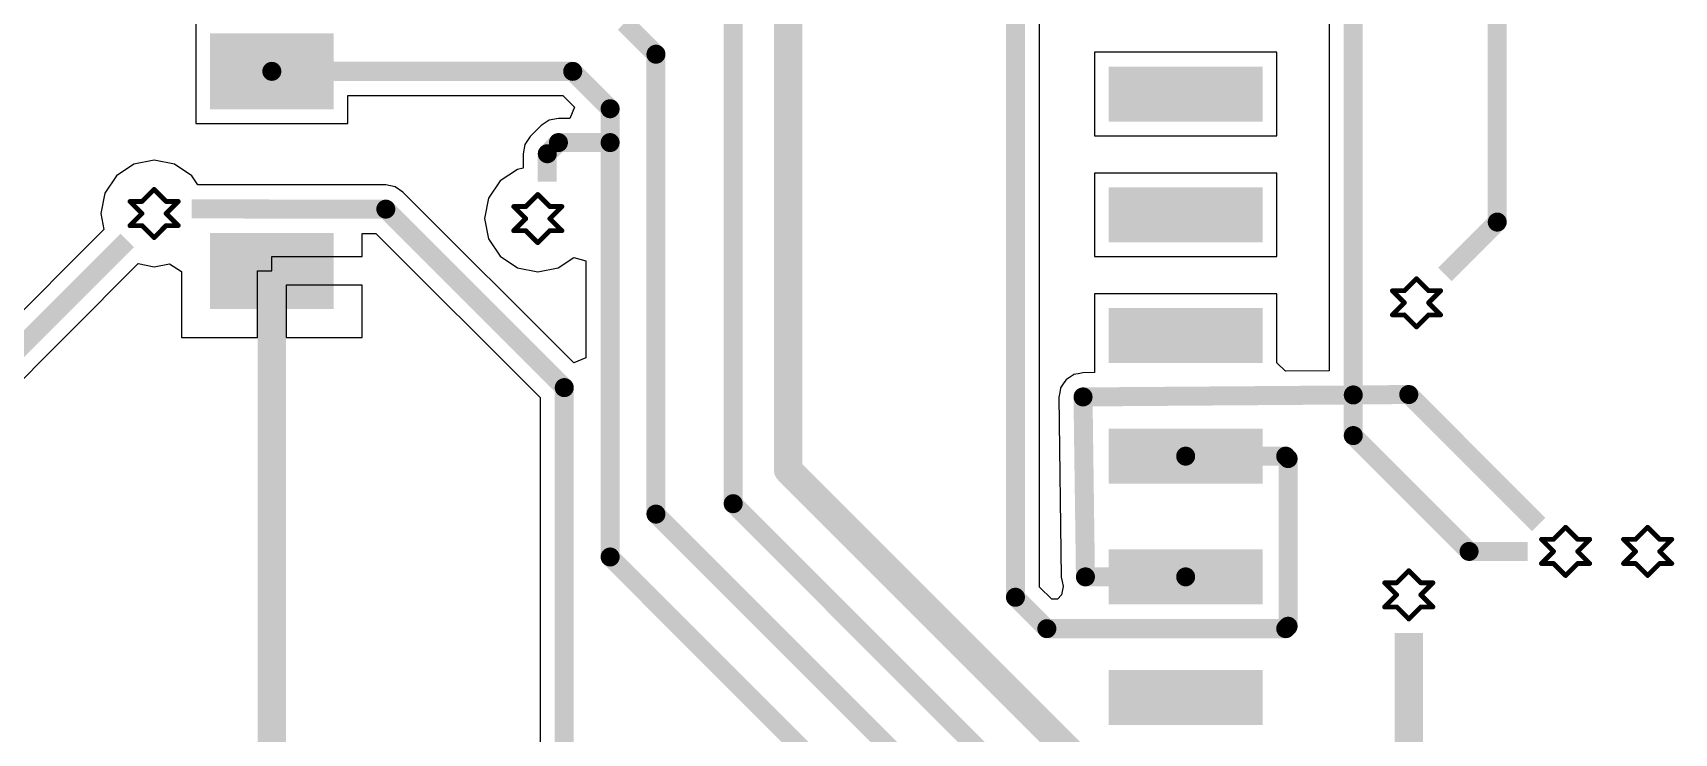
# Paper-space layout 'Лист1' of a CAD drawing. Header units: millimetres. Extents: x 0 to 594, y 0 to 420.
# Drawn here: x 139 to 173.52, y 257.65 to 272.38 of the extents above; entities that cross this region are included whole.
import ezdxf

# ---------------------------------------------------------------- set-up
doc = ezdxf.new("R2010")
doc.units = ezdxf.units.MM
doc.layers.add('DrillDrawing', color=1, linetype='Continuous')
doc.layers.add('TopLayer', color=1, linetype='Continuous')

psp = doc.layouts.new('Лист1')

# ---------------------------------------------------------------- hatches: boundary and pattern name
at = {"layer": 'TopLayer'}
for points in [[(145.325, 272.366), (145.325, 270.768), (142.727, 270.768), (142.727, 272.366)], [(164.864, 271.667), (164.864, 270.508), (161.627, 270.508), (161.627, 271.667)], [(164.864, 269.13), (164.864, 267.971), (161.627, 267.971), (161.627, 269.13)], [(145.325, 268.171), (145.325, 266.572), (142.727, 266.572), (142.727, 268.171)], [(164.864, 266.592), (164.864, 265.434), (161.627, 265.434), (161.627, 266.592)], [(164.864, 264.055), (164.864, 262.896), (161.627, 262.896), (161.627, 264.055)], [(164.864, 261.518), (164.864, 260.359), (161.627, 260.359), (161.627, 261.518)], [(164.864, 258.981), (164.864, 257.822), (161.627, 257.822), (161.627, 258.981)]]:
    psp.add_hatch(color=1, dxfattribs=at).paths.add_polyline_path(points)

# ---------------------------------------------------------------- linework, layer by layer
at = {"layer": 'DrillDrawing', "const_width": 0.101}
for points in [[(141.296, 268.831), (141.55, 269.085)], [(141.55, 269.085), (141.803, 268.831)], [(149.366, 268.724), (149.62, 268.978)], [(149.62, 268.978), (149.874, 268.724)], [(141.042, 268.831), (141.296, 268.578)], [(141.042, 268.831), (141.296, 268.831)], [(141.042, 268.324), (141.296, 268.578)], [(141.803, 268.831), (142.057, 268.831)], [(141.803, 268.578), (142.057, 268.831)], [(141.803, 268.578), (142.057, 268.324)], [(149.113, 268.724), (149.366, 268.47)], [(149.113, 268.724), (149.366, 268.724)], [(149.874, 268.724), (150.127, 268.724)], [(149.874, 268.47), (150.127, 268.724)], [(141.042, 268.324), (141.296, 268.324)], [(141.296, 268.324), (141.55, 268.07)], [(141.55, 268.07), (141.803, 268.324)], [(141.803, 268.324), (142.057, 268.324)], [(149.113, 268.217), (149.366, 268.47)], [(149.113, 268.217), (149.366, 268.217)], [(149.366, 268.217), (149.62, 267.963)], [(149.62, 267.963), (149.874, 268.217)], [(149.874, 268.47), (150.127, 268.217)], [(149.874, 268.217), (150.127, 268.217)], [(167.847, 266.954), (168.1, 267.207)], [(168.1, 267.207), (168.354, 266.954)], [(167.593, 266.954), (167.847, 266.7)], [(167.593, 266.954), (167.847, 266.954)], [(168.354, 266.954), (168.608, 266.954)], [(168.354, 266.7), (168.608, 266.954)], [(167.593, 266.446), (167.847, 266.7)], [(168.354, 266.7), (168.608, 266.446)], [(167.593, 266.446), (167.847, 266.446)], [(167.847, 266.446), (168.1, 266.193)], [(168.1, 266.193), (168.354, 266.446)], [(168.354, 266.446), (168.608, 266.446)], [(170.983, 261.727), (171.236, 261.981)], [(171.236, 261.981), (171.49, 261.727)], [(172.708, 261.727), (172.962, 261.981)], [(172.962, 261.981), (173.215, 261.727)], [(170.729, 261.727), (170.983, 261.473)], [(170.729, 261.727), (170.983, 261.727)], [(171.49, 261.727), (171.744, 261.727)], [(171.49, 261.473), (171.744, 261.727)], [(172.454, 261.727), (172.708, 261.473)], [(172.454, 261.727), (172.708, 261.727)], [(173.215, 261.727), (173.469, 261.727)], [(173.215, 261.473), (173.469, 261.727)], [(170.729, 261.219), (170.983, 261.473)], [(171.49, 261.473), (171.744, 261.219)], [(172.454, 261.219), (172.708, 261.473)], [(173.215, 261.473), (173.469, 261.219)], [(167.684, 260.813), (167.938, 261.067)], [(167.938, 261.067), (168.192, 260.813)], [(170.729, 261.219), (170.983, 261.219)], [(170.983, 261.219), (171.236, 260.966)], [(171.236, 260.966), (171.49, 261.219)], [(171.49, 261.219), (171.744, 261.219)], [(172.454, 261.219), (172.708, 261.219)], [(172.708, 261.219), (172.962, 260.966)], [(172.962, 260.966), (173.215, 261.219)], [(173.215, 261.219), (173.469, 261.219)], [(167.43, 260.813), (167.684, 260.56)], [(167.43, 260.813), (167.684, 260.813)], [(168.192, 260.813), (168.445, 260.813)], [(168.192, 260.56), (168.445, 260.813)], [(167.43, 260.306), (167.684, 260.56)], [(167.43, 260.306), (167.684, 260.306)], [(167.684, 260.306), (167.938, 260.052)], [(167.938, 260.052), (168.192, 260.306)], [(168.192, 260.56), (168.445, 260.306)], [(168.192, 260.306), (168.445, 260.306)]]:
    psp.add_lwpolyline(points, dxfattribs=at)
at = {"layer": 'DrillDrawing', "const_width": 0.0507}
for points in [[(141.524, 269.085, 1), (141.575, 269.085, 1)], [(141.524, 269.085, 1), (141.575, 269.085, 1)], [(149.595, 268.978, 1), (149.645, 268.978, 1)], [(149.595, 268.978, 1), (149.645, 268.978, 1)], [(141.017, 268.831, 1), (141.068, 268.831, 1)], [(141.017, 268.831, 1), (141.068, 268.831, 1)], [(141.271, 268.831, 1), (141.321, 268.831, 1)], [(141.271, 268.831, 1), (141.321, 268.831, 1)], [(141.271, 268.578, 1), (141.321, 268.578, 1)], [(141.271, 268.578, 1), (141.321, 268.578, 1)], [(141.778, 268.831, 1), (141.829, 268.831, 1)], [(141.778, 268.831, 1), (141.829, 268.831, 1)], [(141.778, 268.578, 1), (141.829, 268.578, 1)], [(141.778, 268.578, 1), (141.829, 268.578, 1)], [(142.032, 268.831, 1), (142.083, 268.831, 1)], [(142.032, 268.831, 1), (142.083, 268.831, 1)], [(149.087, 268.724, 1), (149.138, 268.724, 1)], [(149.087, 268.724, 1), (149.138, 268.724, 1)], [(149.341, 268.724, 1), (149.392, 268.724, 1)], [(149.341, 268.724, 1), (149.392, 268.724, 1)], [(149.848, 268.724, 1), (149.899, 268.724, 1)], [(149.848, 268.724, 1), (149.899, 268.724, 1)], [(150.102, 268.724, 1), (150.153, 268.724, 1)], [(150.102, 268.724, 1), (150.153, 268.724, 1)], [(141.017, 268.324, 1), (141.068, 268.324, 1)], [(141.017, 268.324, 1), (141.068, 268.324, 1)], [(141.271, 268.324, 1), (141.321, 268.324, 1)], [(141.271, 268.324, 1), (141.321, 268.324, 1)], [(141.778, 268.324, 1), (141.829, 268.324, 1)], [(141.778, 268.324, 1), (141.829, 268.324, 1)], [(142.032, 268.324, 1), (142.083, 268.324, 1)], [(142.032, 268.324, 1), (142.083, 268.324, 1)], [(149.087, 268.217, 1), (149.138, 268.217, 1)], [(149.087, 268.217, 1), (149.138, 268.217, 1)], [(149.341, 268.47, 1), (149.392, 268.47, 1)], [(149.341, 268.47, 1), (149.392, 268.47, 1)], [(149.341, 268.217, 1), (149.392, 268.217, 1)], [(149.341, 268.217, 1), (149.392, 268.217, 1)], [(149.848, 268.47, 1), (149.899, 268.47, 1)], [(149.848, 268.47, 1), (149.899, 268.47, 1)], [(149.848, 268.217, 1), (149.899, 268.217, 1)], [(149.848, 268.217, 1), (149.899, 268.217, 1)], [(150.102, 268.217, 1), (150.153, 268.217, 1)], [(150.102, 268.217, 1), (150.153, 268.217, 1)], [(141.524, 268.07, 1), (141.575, 268.07, 1)], [(141.524, 268.07, 1), (141.575, 268.07, 1)], [(149.595, 267.963, 1), (149.645, 267.963, 1)], [(149.595, 267.963, 1), (149.645, 267.963, 1)], [(168.075, 267.207, 1), (168.126, 267.207, 1)], [(168.075, 267.207, 1), (168.126, 267.207, 1)], [(167.568, 266.954, 1), (167.618, 266.954, 1)], [(167.568, 266.954, 1), (167.618, 266.954, 1)], [(167.821, 266.954, 1), (167.872, 266.954, 1)], [(167.821, 266.954, 1), (167.872, 266.954, 1)], [(168.329, 266.954, 1), (168.38, 266.954, 1)], [(168.329, 266.954, 1), (168.38, 266.954, 1)], [(168.582, 266.954, 1), (168.633, 266.954, 1)], [(168.582, 266.954, 1), (168.633, 266.954, 1)], [(167.821, 266.7, 1), (167.872, 266.7, 1)], [(167.821, 266.7, 1), (167.872, 266.7, 1)], [(168.329, 266.7, 1), (168.38, 266.7, 1)], [(168.329, 266.7, 1), (168.38, 266.7, 1)], [(167.568, 266.446, 1), (167.618, 266.446, 1)], [(167.568, 266.446, 1), (167.618, 266.446, 1)], [(167.821, 266.446, 1), (167.872, 266.446, 1)], [(167.821, 266.446, 1), (167.872, 266.446, 1)], [(168.075, 266.193, 1), (168.126, 266.193, 1)], [(168.075, 266.193, 1), (168.126, 266.193, 1)], [(168.329, 266.446, 1), (168.38, 266.446, 1)], [(168.329, 266.446, 1), (168.38, 266.446, 1)], [(168.582, 266.446, 1), (168.633, 266.446, 1)], [(168.582, 266.446, 1), (168.633, 266.446, 1)], [(171.211, 261.981, 1), (171.262, 261.981, 1)], [(171.211, 261.981, 1), (171.262, 261.981, 1)], [(172.936, 261.981, 1), (172.987, 261.981, 1)], [(172.936, 261.981, 1), (172.987, 261.981, 1)], [(170.703, 261.727, 1), (170.754, 261.727, 1)], [(170.703, 261.727, 1), (170.754, 261.727, 1)], [(170.957, 261.727, 1), (171.008, 261.727, 1)], [(170.957, 261.727, 1), (171.008, 261.727, 1)], [(171.465, 261.727, 1), (171.515, 261.727, 1)], [(171.465, 261.727, 1), (171.515, 261.727, 1)], [(171.718, 261.727, 1), (171.769, 261.727, 1)], [(171.718, 261.727, 1), (171.769, 261.727, 1)], [(172.429, 261.727, 1), (172.48, 261.727, 1)], [(172.429, 261.727, 1), (172.48, 261.727, 1)], [(172.683, 261.727, 1), (172.733, 261.727, 1)], [(172.683, 261.727, 1), (172.733, 261.727, 1)], [(173.19, 261.727, 1), (173.241, 261.727, 1)], [(173.19, 261.727, 1), (173.241, 261.727, 1)], [(173.444, 261.727, 1), (173.495, 261.727, 1)], [(173.444, 261.727, 1), (173.495, 261.727, 1)], [(170.957, 261.473, 1), (171.008, 261.473, 1)], [(170.957, 261.473, 1), (171.008, 261.473, 1)], [(171.465, 261.473, 1), (171.515, 261.473, 1)], [(171.465, 261.473, 1), (171.515, 261.473, 1)], [(172.683, 261.473, 1), (172.733, 261.473, 1)], [(172.683, 261.473, 1), (172.733, 261.473, 1)], [(173.19, 261.473, 1), (173.241, 261.473, 1)], [(173.19, 261.473, 1), (173.241, 261.473, 1)], [(167.912, 261.067, 1), (167.963, 261.067, 1)], [(167.912, 261.067, 1), (167.963, 261.067, 1)], [(170.703, 261.219, 1), (170.754, 261.219, 1)], [(170.703, 261.219, 1), (170.754, 261.219, 1)], [(170.957, 261.219, 1), (171.008, 261.219, 1)], [(170.957, 261.219, 1), (171.008, 261.219, 1)], [(171.211, 260.966, 1), (171.262, 260.966, 1)], [(171.211, 260.966, 1), (171.262, 260.966, 1)], [(171.465, 261.219, 1), (171.515, 261.219, 1)], [(171.465, 261.219, 1), (171.515, 261.219, 1)], [(171.718, 261.219, 1), (171.769, 261.219, 1)], [(171.718, 261.219, 1), (171.769, 261.219, 1)], [(172.429, 261.219, 1), (172.48, 261.219, 1)], [(172.429, 261.219, 1), (172.48, 261.219, 1)], [(172.683, 261.219, 1), (172.733, 261.219, 1)], [(172.683, 261.219, 1), (172.733, 261.219, 1)], [(172.936, 260.966, 1), (172.987, 260.966, 1)], [(172.936, 260.966, 1), (172.987, 260.966, 1)], [(173.19, 261.219, 1), (173.241, 261.219, 1)], [(173.19, 261.219, 1), (173.241, 261.219, 1)], [(173.444, 261.219, 1), (173.495, 261.219, 1)], [(173.444, 261.219, 1), (173.495, 261.219, 1)], [(167.405, 260.813, 1), (167.456, 260.813, 1)], [(167.405, 260.813, 1), (167.456, 260.813, 1)], [(167.659, 260.813, 1), (167.709, 260.813, 1)], [(167.659, 260.813, 1), (167.709, 260.813, 1)], [(168.166, 260.813, 1), (168.217, 260.813, 1)], [(168.166, 260.813, 1), (168.217, 260.813, 1)], [(168.42, 260.813, 1), (168.471, 260.813, 1)], [(168.42, 260.813, 1), (168.471, 260.813, 1)], [(167.405, 260.306, 1), (167.456, 260.306, 1)], [(167.405, 260.306, 1), (167.456, 260.306, 1)], [(167.659, 260.56, 1), (167.709, 260.56, 1)], [(167.659, 260.56, 1), (167.709, 260.56, 1)], [(167.659, 260.306, 1), (167.709, 260.306, 1)], [(167.659, 260.306, 1), (167.709, 260.306, 1)], [(168.166, 260.56, 1), (168.217, 260.56, 1)], [(168.166, 260.56, 1), (168.217, 260.56, 1)], [(168.166, 260.306, 1), (168.217, 260.306, 1)], [(168.166, 260.306, 1), (168.217, 260.306, 1)], [(168.42, 260.306, 1), (168.471, 260.306, 1)], [(168.42, 260.306, 1), (168.471, 260.306, 1)], [(167.912, 260.052, 1), (167.963, 260.052, 1)], [(167.912, 260.052, 1), (167.963, 260.052, 1)]]:
    psp.add_lwpolyline(points, format="xyb", close=True, dxfattribs=at)
at = {"layer": 'TopLayer'}
for p, q in [((166.261, 286.81), (166.261, 265.268)), ((160.175, 260.72), (160.175, 281.046)), ((142.428, 272.666), (142.428, 270.468)), ((165.164, 271.967), (161.328, 271.967)), ((161.328, 271.967), (161.328, 270.209)), ((165.164, 270.209), (165.164, 271.967)), ((145.624, 270.468), (145.624, 271.058)), ((145.624, 271.058), (150.143, 271.058)), ((150.143, 271.058), (150.389, 270.812)), ((150.389, 270.812), (150.292, 270.578)), ((142.428, 270.468), (145.624, 270.468)), ((149.694, 270.429), (149.46, 270.195)), ((149.859, 270.539), (149.694, 270.429)), ((150.054, 270.578), (149.859, 270.539)), ((150.292, 270.578), (150.054, 270.578)), ((149.349, 270.03), (149.311, 269.835)), ((149.46, 270.195), (149.349, 270.03)), ((161.328, 270.209), (165.164, 270.209)), ((141.121, 269.613), (140.758, 269.37)), ((141.55, 269.698), (141.121, 269.613)), ((141.978, 269.613), (141.55, 269.698)), ((142.342, 269.37), (141.978, 269.613)), ((149.311, 269.835), (149.311, 269.529)), ((140.758, 269.37), (140.515, 269.006)), ((142.469, 269.18), (142.342, 269.37)), ((148.828, 269.263), (148.585, 268.899)), ((149.191, 269.506), (148.828, 269.263)), ((149.311, 269.529), (149.191, 269.506)), ((165.164, 269.429), (161.328, 269.429)), ((161.328, 269.429), (161.328, 267.671)), ((165.164, 267.671), (165.164, 269.429)), ((140.515, 269.006), (140.429, 268.578)), ((146.423, 269.18), (142.469, 269.18)), ((146.618, 269.141), (146.423, 269.18)), ((146.783, 269.03), (146.618, 269.141)), ((150.378, 265.436), (146.783, 269.03)), ((140.429, 268.578), (140.496, 268.244)), ((148.585, 268.899), (148.5, 268.47)), ((140.496, 268.244), (134.309, 262.057)), ((148.5, 268.47), (148.585, 268.042)), ((145.924, 267.671), (145.924, 268.161)), ((145.924, 268.161), (146.212, 268.161)), ((146.212, 268.161), (149.667, 264.706)), ((148.585, 268.042), (148.828, 267.678)), ((144.026, 267.372), (144.026, 267.671)), ((144.026, 267.671), (145.924, 267.671)), ((148.828, 267.678), (149.191, 267.435)), ((150.049, 267.435), (150.378, 267.655)), ((150.378, 267.655), (150.632, 267.585)), ((150.632, 267.585), (150.632, 265.541)), ((161.328, 267.671), (165.164, 267.671)), ((134.88, 261.188), (141.216, 267.524)), ((141.216, 267.524), (141.55, 267.457)), ((141.55, 267.457), (141.874, 267.522)), ((141.874, 267.522), (142.128, 267.36)), ((142.128, 267.36), (142.128, 265.973)), ((143.726, 265.973), (143.726, 267.372)), ((143.726, 267.372), (144.026, 267.372)), ((149.191, 267.435), (149.62, 267.35)), ((149.62, 267.35), (150.049, 267.435)), ((145.924, 267.072), (144.326, 267.072)), ((144.326, 267.072), (144.326, 265.973)), ((145.924, 265.973), (145.924, 267.072)), ((165.164, 266.892), (161.328, 266.892)), ((161.328, 266.892), (161.328, 265.232)), ((165.164, 265.44), (165.164, 266.892)), ((142.128, 265.973), (143.726, 265.973)), ((144.326, 265.973), (145.924, 265.973)), ((150.632, 265.541), (150.378, 265.436)), ((160.805, 265.133), (160.724, 265.078)), ((160.886, 265.189), (160.805, 265.133)), ((160.887, 265.189), (160.886, 265.189)), ((160.889, 265.19), (160.887, 265.189)), ((160.985, 265.21), (160.889, 265.19)), ((161.08, 265.23), (160.985, 265.21)), ((161.082, 265.23), (161.08, 265.23)), ((161.083, 265.23), (161.082, 265.23)), ((161.328, 265.232), (161.083, 265.23)), ((165.344, 265.262), (165.164, 265.44)), ((166.261, 265.268), (165.344, 265.262)), ((160.596, 264.813), (160.578, 264.717)), ((160.614, 264.909), (160.596, 264.813)), ((160.615, 264.911), (160.614, 264.909)), ((160.669, 264.994), (160.615, 264.912)), ((160.615, 264.912), (160.615, 264.911)), ((160.722, 265.076), (160.669, 264.994)), ((160.723, 265.077), (160.722, 265.076)), ((160.724, 265.078), (160.723, 265.077)), ((149.667, 264.706), (149.667, 251.439)), ((160.578, 264.717), (160.578, 264.716)), ((160.578, 264.716), (160.578, 264.714)), ((160.578, 264.714), (160.629, 260.932)), ((160.428, 260.467), (160.175, 260.72)), ((160.629, 260.932), (160.649, 260.838)), ((160.67, 260.737), (160.634, 260.557)), ((160.649, 260.838), (160.667, 260.744)), ((160.667, 260.744), (160.669, 260.741)), ((160.669, 260.741), (160.67, 260.737)), ((160.552, 260.466), (160.428, 260.467)), ((160.634, 260.557), (160.552, 260.466))]:
    psp.add_line(p, q, dxfattribs=at)
for points, const_width in [([(166.771, 264.763), (166.771, 294.132)], 0.4), ([(169.799, 268.398), (169.799, 285.253)], 0.4), ([(159.666, 260.509), (159.666, 281.046)], 0.4), ([(154.886, 263.184), (154.886, 273.053)], 0.599), ([(151.445, 272.587), (152.105, 271.927)], 0.4), ([(153.729, 262.477), (153.729, 272.688)], 0.4), ([(152.105, 262.258), (152.105, 271.927)], 0.4), ([(144.026, 271.567), (150.354, 271.567)], 0.4), ([(150.354, 271.567), (151.141, 270.781)], 0.4), ([(151.141, 270.069), (151.141, 270.781)], 0.4), ([(149.818, 269.245), (149.82, 269.835)], 0.4), ([(149.82, 269.835), (150.054, 270.069)], 0.4), ([(150.054, 270.069), (151.141, 270.069)], 0.4), ([(151.141, 261.356), (151.141, 270.069)], 0.4), ([(142.343, 268.674), (146.423, 268.67)], 0.4), ([(146.423, 268.67), (150.177, 264.917)], 0.4), ([(168.698, 267.298), (169.799, 268.398)], 0.4), ([(134.52, 261.548), (140.985, 268.012)], 0.4), ([(144.026, 255.484), (144.026, 267.372)], 0.599), ([(150.177, 251.439), (150.177, 264.917)], 0.4), ([(161.087, 264.721), (166.771, 264.763)], 0.4), ([(161.087, 264.721), (161.138, 260.938)], 0.4), ([(166.771, 264.763), (167.938, 264.772)], 0.4), ([(166.771, 263.909), (166.771, 264.763)], 0.4), ([(167.938, 264.772), (170.671, 262.038)], 0.4), ([(166.771, 263.909), (169.206, 261.473)], 0.4), ([(154.886, 263.184), (162.207, 255.864)], 0.599), ([(163.246, 263.476), (165.35, 263.476)], 0.4), ([(165.35, 263.476), (165.4, 263.425)], 0.4), ([(165.4, 259.9), (165.4, 263.425)], 0.4), ([(152.105, 262.258), (168.851, 245.512)], 0.4), ([(153.729, 262.477), (159.07, 257.135)], 0.4), ([(169.206, 261.473), (170.437, 261.473)], 0.4), ([(151.141, 261.356), (168.033, 244.463)], 0.4), ([(161.138, 260.938), (163.246, 260.938)], 0.4), ([(159.666, 260.509), (160.326, 259.849)], 0.4), ([(160.326, 259.849), (165.35, 259.849)], 0.4), ([(165.35, 259.849), (165.4, 259.9)], 0.4), ([(167.938, 256.703), (167.938, 259.761)], 0.599)]:
    psp.add_lwpolyline(points, dxfattribs=dict(at, const_width=const_width))
for points, const_width in [([(152.005, 271.927, 1), (152.205, 271.927, 1)], 0.2), ([(152.005, 271.927, 1), (152.205, 271.927, 1)], 0.2), ([(143.926, 271.567, 1), (144.126, 271.567, 1)], 0.2), ([(150.254, 271.567, 1), (150.454, 271.567, 1)], 0.2), ([(150.254, 271.567, 1), (150.454, 271.567, 1)], 0.2), ([(151.041, 270.781, 1), (151.241, 270.781, 1)], 0.2), ([(151.041, 270.781, 1), (151.241, 270.781, 1)], 0.2), ([(149.72, 269.835, 1), (149.92, 269.835, 1)], 0.2), ([(149.72, 269.835, 1), (149.92, 269.835, 1)], 0.2), ([(149.954, 270.069, 1), (150.154, 270.069, 1)], 0.2), ([(149.954, 270.069, 1), (150.154, 270.069, 1)], 0.2), ([(151.041, 270.069, 1), (151.241, 270.069, 1)], 0.2), ([(151.041, 270.069, 1), (151.241, 270.069, 1)], 0.2), ([(151.041, 270.069, 1), (151.241, 270.069, 1)], 0.2), ([(146.324, 268.67, 1), (146.523, 268.67, 1)], 0.2), ([(146.324, 268.67, 1), (146.523, 268.67, 1)], 0.2), ([(169.699, 268.398, 1), (169.899, 268.398, 1)], 0.2), ([(169.699, 268.398, 1), (169.899, 268.398, 1)], 0.2), ([(143.876, 267.372, 1), (144.176, 267.372, 1)], 0.3), ([(150.077, 264.917, 1), (150.277, 264.917, 1)], 0.2), ([(150.077, 264.917, 1), (150.277, 264.917, 1)], 0.2), ([(160.987, 264.721, 1), (161.187, 264.721, 1)], 0.2), ([(160.987, 264.721, 1), (161.187, 264.721, 1)], 0.2), ([(166.671, 264.763, 1), (166.871, 264.763, 1)], 0.2), ([(166.671, 264.763, 1), (166.871, 264.763, 1)], 0.2), ([(166.671, 264.763, 1), (166.871, 264.763, 1)], 0.2), ([(166.671, 264.763, 1), (166.871, 264.763, 1)], 0.2), ([(167.838, 264.772, 1), (168.038, 264.772, 1)], 0.2), ([(167.838, 264.772, 1), (168.038, 264.772, 1)], 0.2), ([(166.671, 263.909, 1), (166.871, 263.909, 1)], 0.2), ([(166.671, 263.909, 1), (166.871, 263.909, 1)], 0.2), ([(154.737, 263.184, 1), (155.036, 263.184, 1)], 0.3), ([(154.737, 263.184, 1), (155.036, 263.184, 1)], 0.3), ([(163.146, 263.476, 1), (163.345, 263.476, 1)], 0.2), ([(165.25, 263.476, 1), (165.45, 263.476, 1)], 0.2), ([(165.25, 263.476, 1), (165.45, 263.476, 1)], 0.2), ([(165.301, 263.425, 1), (165.5, 263.425, 1)], 0.2), ([(165.301, 263.425, 1), (165.5, 263.425, 1)], 0.2), ([(152.005, 262.258, 1), (152.205, 262.258, 1)], 0.2), ([(152.005, 262.258, 1), (152.205, 262.258, 1)], 0.2), ([(153.629, 262.477, 1), (153.829, 262.477, 1)], 0.2), ([(153.629, 262.477, 1), (153.829, 262.477, 1)], 0.2), ([(169.107, 261.473, 1), (169.306, 261.473, 1)], 0.2), ([(169.107, 261.473, 1), (169.306, 261.473, 1)], 0.2), ([(151.041, 261.356, 1), (151.241, 261.356, 1)], 0.2), ([(151.041, 261.356, 1), (151.241, 261.356, 1)], 0.2), ([(161.038, 260.938, 1), (161.238, 260.938, 1)], 0.2), ([(161.038, 260.938, 1), (161.238, 260.938, 1)], 0.2), ([(163.146, 260.938, 1), (163.345, 260.938, 1)], 0.2), ([(159.566, 260.509, 1), (159.766, 260.509, 1)], 0.2), ([(159.566, 260.509, 1), (159.766, 260.509, 1)], 0.2), ([(160.226, 259.849, 1), (160.426, 259.849, 1)], 0.2), ([(160.226, 259.849, 1), (160.426, 259.849, 1)], 0.2), ([(165.25, 259.849, 1), (165.45, 259.849, 1)], 0.2), ([(165.25, 259.849, 1), (165.45, 259.849, 1)], 0.2), ([(165.301, 259.9, 1), (165.5, 259.9, 1)], 0.2), ([(165.301, 259.9, 1), (165.5, 259.9, 1)], 0.2)]:
    psp.add_lwpolyline(points, format="xyb", close=True, dxfattribs=dict(at, const_width=const_width))

doc.saveas('drawing.dxf')
